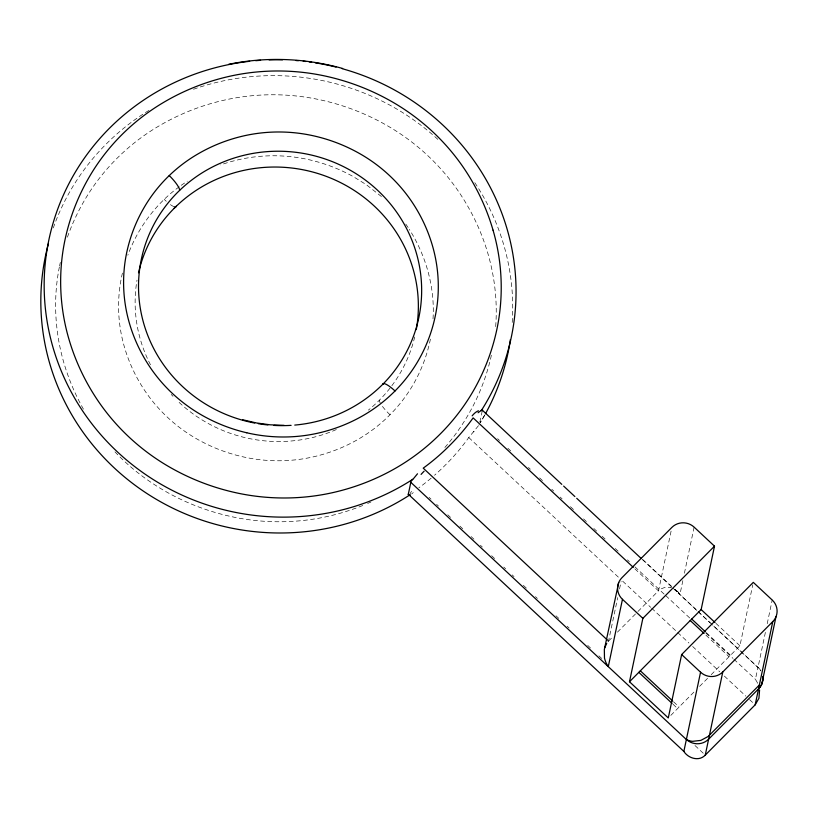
<?xml version="1.0" encoding="UTF-8"?>
<svg xmlns="http://www.w3.org/2000/svg" width="818" height="818" viewBox="0 0 818 818"><rect width="100%" height="100%" fill="white"/><g stroke="black" fill="none" stroke-linecap="round" stroke-linejoin="round"><path stroke-width="0.61" stroke-dasharray="4.09 3.07" d="M433.019 318.856C434.102 302.231 432.006 285.472 427.436 269.47A161.913 156.473 11.9 0 0 409.327 229.367M495.677 326.576C497.548 302.159 494.808 277.466 488.029 253.948A226.678 219.06 11.9 0 0 461.73 196.31C442.426 166.228 415.483 141.258 384.235 123.958A226.688 219.06 11.9 0 0 323.816 100.655C288.774 92.414 251.78 92.792 216.954 101.913A226.555 218.938 11.9 0 0 157.843 126.637C127.567 144.633 101.923 170.287 84.244 200.768A226.555 218.938 11.9 0 0 66.831 238.876M491.342 355.288L490.872 357.568A225.154 217.578 11.9 0 1 472.743 406.597C464.788 421.771 455.084 436.025 443.683 448.816M59.366 266.965C53.068 298.59 54.826 331.648 63.814 362.589A226.688 219.06 11.9 0 0 83.416 409.123M59.612 265.819L60.317 262.414M122.434 273.079C116.667 297.374 117.414 323.11 124.418 347.067A161.923 156.473 11.9 0 0 143.222 388.253C157.015 409.736 176.269 427.569 198.59 439.931A161.913 156.473 11.9 0 0 241.729 456.546C264.265 461.822 287.926 462.201 310.595 457.446A160.604 155.205 11.9 0 0 353.673 441.802C380.309 427.599 402.62 405.339 416.505 378.509A160.604 155.205 11.9 0 0 430.749 337.384M479.88 422.129L482.068 411.73M607.876 641.844A11.37 8.865 -61.4 0 1 608.541 641.128L617.702 597.641M619.533 588.95L621.107 581.496M671.097 531.127L658.531 590.76A11.36 8.845 -61.8 0 1 660.596 589.072L665.034 587.334L670.126 587.539M682.836 580.678L679.952 594.379A15.757 15.225 11.9 0 0 678.419 593.111L758.184 667.57A15.757 15.225 11.9 0 1 760.801 670.913M684.41 573.213L694.124 527.14M711.2 674.676L729.032 656.721A15.757 2.147 -47 0 1 730.515 655.259L739.932 645.77L752.775 584.85M757.713 683.275L755.423 679.318L757.928 667.427L711.231 623.837M765.382 632.396L758.03 667.263A15.757 15.225 11.9 0 1 760.76 670.607M767.223 623.674L772.202 600.013M478.428 425.728L468.765 437.528A223.968 216.433 11.9 0 1 445.851 464.563A223.968 216.433 11.9 0 1 434.532 475.248M484.409 415.605L480.248 422.712M473.458 431.976L474.154 431.239M608.541 641.128L612.099 637.529M617.447 632.14L637.058 612.396M637.948 611.496L658.449 590.841L634.236 568.244M670.832 715.382L677.621 708.552A15.757 2.147 -47 0 1 679.124 707.008L694.267 691.742M699.615 686.353L707.642 678.275M179.224 186.78C162.854 198.621 149.213 214.071 139.009 231.484A161.821 156.381 11.9 0 0 127.833 255.175M413.264 492.579L411.71 493.949M181.187 185.308L187.302 181.177M675.341 589.982L676.783 591.158M675.065 589.788L677.539 591.905M381.444 196.565L366.382 184.725L353.294 176.616A161.923 156.473 11.9 0 0 310.134 159.97C285.462 154.183 259.429 154.346 234.858 160.604A161.841 156.391 11.9 0 0 220.584 164.919M642.938 559.716L671.588 586.342M675.29 589.778L677.14 591.496M715.924 623.357L739.932 645.77M642.11 559.318L671.997 587.222M672.928 588.091L697.222 610.76M698.153 611.629L710.3 622.968M706.271 632.631L730.515 655.259M497.62 438.693L499.491 440.442M507.896 448.284L510.698 450.902M528.448 467.467L530.32 469.205M539.655 477.927L542.457 480.544M551.802 489.256L553.674 491.004M560.207 497.109L562.078 498.847M570.483 506.7L574.216 510.187M583.561 518.898L586.363 521.516M593.837 528.489L596.639 531.107M602.242 536.342L605.044 538.95M615.32 548.541L618.122 551.158M627.457 559.88L629.328 561.618M634.932 566.854L664.819 594.747M665.76 595.627L690.044 618.285M705.924 633.112L733.01 658.398M733.94 659.267L755.423 679.318M705.944 635.177L729.032 656.721M468.765 437.528L618.97 577.712M622.702 581.199L650.688 607.314M651.619 608.183L676.803 631.7M677.744 632.57L688.93 643.02M692.662 646.496L719.717 671.752M724.38 676.108L745.842 696.128M749.574 699.615L753.306 703.102M673.582 701.834L679.124 707.008M672.999 704.237L677.621 708.552M429.123 497.385L430.994 499.123M436.587 504.348L438.458 506.086M447.783 514.798L450.585 517.405M459.91 526.117L462.712 528.725M471.107 536.567L473.908 539.174M480.432 545.269L482.303 547.007M491.628 555.719L495.36 559.205M503.755 567.038L505.626 568.776M512.15 574.88L514.021 576.618M523.346 585.32L527.078 588.807M535.473 596.639L537.344 598.387M555.995 615.801L558.796 618.408M567.191 626.251L569.062 627.989M587.723 645.402L590.514 648.02M598.909 655.852L601.711 658.47M695.003 745.535L703.398 753.378M114.99 451.884C130.267 468.111 148.232 481.7 167.649 492.589A226.678 219.06 11.9 0 0 228.048 515.861C263.099 524.093 300.094 523.735 334.94 514.665A225.154 217.578 11.9 0 0 363.243 505.299M405.8 224.101L408.652 228.294M370.912 502.027A225.154 217.578 11.9 0 1 367.64 503.469M414.695 336.975A141.79 137.025 11.9 0 1 368.397 410.104M336.3 429.583A141.79 137.025 11.9 0 1 177.404 400.779M172.966 396.29A141.79 137.025 11.9 0 1 171.248 394.44M150.492 364.777A141.79 137.025 11.9 0 1 137.005 280.145M390.012 414.757A15.757 3.436 44.8 0 1 382.19 406.065M380.339 403.151A15.757 3.436 44.8 0 1 379.44 400.145M173.948 206.668A15.757 3.384 46.1 0 1 169.449 203.907M166.269 201.259A15.757 3.384 46.1 0 1 164.224 199.347M479.133 424.634A15.481 1.472 -58.4 0 1 479 424.941M674.758 589.655A25.399 19.601 -60.4 0 1 675.279 590.075M670.269 587.201A25.399 19.601 -60.4 0 1 671.558 587.713M677.079 591.005A22.505 14.734 -8.6 0 1 677.478 591.414M678.47 591.966A10.532 4.55 19 0 1 678.858 592.569M678.541 592.651A3.865 1.237 28.6 0 1 678.664 593.04M484.849 414.9A236.279 228.334 11.9 0 1 480.411 422.517M53.303 227.925A236.279 228.334 11.9 0 1 149.469 110.082M193.529 89.244A236.279 228.334 11.9 0 1 439.215 140.645M474.818 182.68A236.279 228.334 11.9 0 1 512.058 324.593M431.147 478.162A223.968 216.433 11.9 0 1 418.857 487.794M410.002 494.184A14.714 4.622 -32.4 0 1 411.556 491.373M480.054 421.935A15.481 1.472 -58.4 0 0 480.054 421.853"/><path stroke-width="1.23" d="M482.231 410.984L482.385 410.237L561.782 484.348M618.705 582.528L604.338 649.492L604.482 658.05A29.612 23.088 -61.4 0 0 608.091 666.322M608.295 666.558L622.467 599.318A15.757 15.225 11.9 0 1 621.895 577.764L671.885 527.395A15.757 15.225 11.9 0 1 694.124 527.14L714.503 546.168L701.149 609.563L691.731 619.052A15.757 2.147 -47 0 0 690.239 620.525L640.33 670.801A15.757 2.147 -47 0 0 638.827 672.345L629.492 681.752L668.286 717.948L681.639 654.553L753.296 582.365L772.202 600.013A15.757 15.225 11.9 0 1 772.785 621.578L755.167 704.84L705.259 755.116C699.124 761.711 688.214 758.398 683.858 751.415L408.315 494.225L410.82 482.344L686.363 739.523M629.492 681.752L642.856 618.347L714.503 546.168M683.858 751.415L700.556 672.202L681.639 654.553M705.259 755.116L722.795 671.946L772.785 621.578M761.803 684.053L775.965 616.813M604.768 647.682L606.711 643.388M417.497 473.786L413.141 479.082A236.279 228.334 11.9 0 1 59.642 366.965A236.279 228.334 11.9 0 1 249.654 61.299M246.739 432.773C269.286 438.039 292.946 438.417 315.605 433.663A160.604 155.205 11.9 0 0 358.683 418.018C385.319 403.826 407.63 381.556 421.515 354.726A160.604 155.205 11.9 0 0 435.994 312.384C440.033 290.267 438.714 267.261 432.446 245.686A161.913 156.473 11.9 0 0 413.663 204.52C399.869 183.038 380.626 165.195 358.304 152.833A161.923 156.473 11.9 0 0 315.145 136.197C290.472 130.399 264.439 130.563 239.868 136.821A161.841 156.391 11.9 0 0 198.631 153.549C176.105 166.432 157.015 185.216 144.029 207.7A161.821 156.381 11.9 0 0 127.444 249.296C121.677 273.59 122.424 299.327 129.428 323.294A161.923 156.473 11.9 0 0 148.232 364.48C162.025 385.953 181.279 403.795 203.6 416.147A161.913 156.473 11.9 0 0 246.739 432.773M755.167 704.84L758.94 698.286L759.574 689.973M174.04 208.426L176.228 206.279A15.757 3.384 46.1 0 1 174.592 206.882M759.349 685.024L708.163 736.466L700.832 740.402L692.58 741.333A30.133 17.689 -35.9 0 1 686.629 739.646A15.757 15.225 11.9 0 0 708.623 739.186L758.613 688.817A15.757 15.225 11.9 0 0 762.846 678.183M395.022 390.973A15.757 3.436 44.8 0 0 382.783 384.286A141.79 137.025 11.9 0 0 378.673 191.31A141.79 137.025 11.9 0 0 179.582 190.43L177.383 192.567A141.79 137.025 11.9 0 0 145.512 329.194A141.79 137.025 11.9 0 0 254.705 423.059M478.07 412.753L481.628 410.084A236.279 228.334 11.9 0 0 342.169 68.681M410.186 494.921L409.593 495.074A236.279 228.334 11.9 0 1 140.798 489.368A236.279 228.334 11.9 0 1 48.477 243.488M228.682 64.305C266.341 56.524 305.656 58.17 342.66 68.477M284.132 425.34L270.144 424.808L256.259 422.926L242.598 419.736M701.149 609.563L715.004 622.488M563.643 486.086L574.86 496.546M576.721 498.295L641.179 558.449M691.731 619.052L705.464 631.874M633.306 567.375L473.131 417.886A224.204 216.668 11.9 0 1 450.207 444.91A224.204 216.668 11.9 0 1 423.223 468.152L607.61 640.259M690.239 620.525L704.093 633.449M622.467 599.318L642.856 618.347M640.33 670.801L672.652 700.965M638.827 672.345L672.079 703.378M493.039 230.165C502.845 263.723 503.908 299.746 495.882 333.785A225.154 217.578 11.9 0 1 477.753 382.814C458.305 420.391 427.068 451.546 389.777 471.444A225.154 217.578 11.9 0 1 339.951 490.882C305.104 499.962 268.11 500.309 233.058 492.088A226.678 219.06 11.9 0 1 172.659 468.806C141.402 451.516 114.459 426.536 95.144 396.474A226.688 219.06 11.9 0 1 68.824 338.805C59.008 305.267 57.976 269.234 66.043 235.216A226.555 218.938 11.9 0 1 89.254 176.995C106.933 146.504 132.588 120.859 162.843 102.853A226.555 218.938 11.9 0 1 221.964 78.139C256.791 69.009 293.785 68.64 328.826 76.872A226.688 219.06 11.9 0 1 389.245 100.174C420.493 117.475 447.436 142.455 466.751 172.526A226.678 219.06 11.9 0 1 493.039 230.165M138.508 272.823A141.79 137.025 11.9 0 1 304.143 170.001A141.79 137.025 11.9 0 1 416.28 329.582M382.773 384.276A141.79 137.025 11.9 0 1 294.746 425.084M291.096 425.36A141.79 137.025 11.9 0 1 274.02 425.411M267.936 424.951A141.79 137.025 11.9 0 1 258.294 423.693M169.234 175.563A15.757 3.384 46.1 0 1 179.571 190.42M481.229 410.789A15.491 1.288 -58.1 0 1 482.589 409.92M722.795 671.946A15.757 15.225 11.9 0 1 700.556 672.202M762.805 676.414A15.757 15.225 11.9 0 1 758.613 688.817M472.15 415.83A14.847 7.751 -63 0 1 478.418 410.789M409.818 494.89A15.481 2.812 -34.2 0 1 408.182 494.307M510.381 339.582A236.279 228.334 11.9 0 1 485.463 413.796M410.677 482.436A15.491 2.812 -34.2 0 1 412.691 479.297M255.707 60.696A236.279 228.334 11.9 0 1 260.574 60.317M269.102 59.898A236.279 228.334 11.9 0 1 282.517 59.847M295.942 60.522A236.279 228.334 11.9 0 1 298.376 60.726M303.202 61.207A236.279 228.334 11.9 0 1 305.625 61.483M309.245 61.933A236.279 228.334 11.9 0 1 311.648 62.27M315.257 62.822A236.279 228.334 11.9 0 1 336.045 67.066M421.086 474.409A14.847 3.599 -46.5 0 1 424.123 471.199"/></g></svg>
